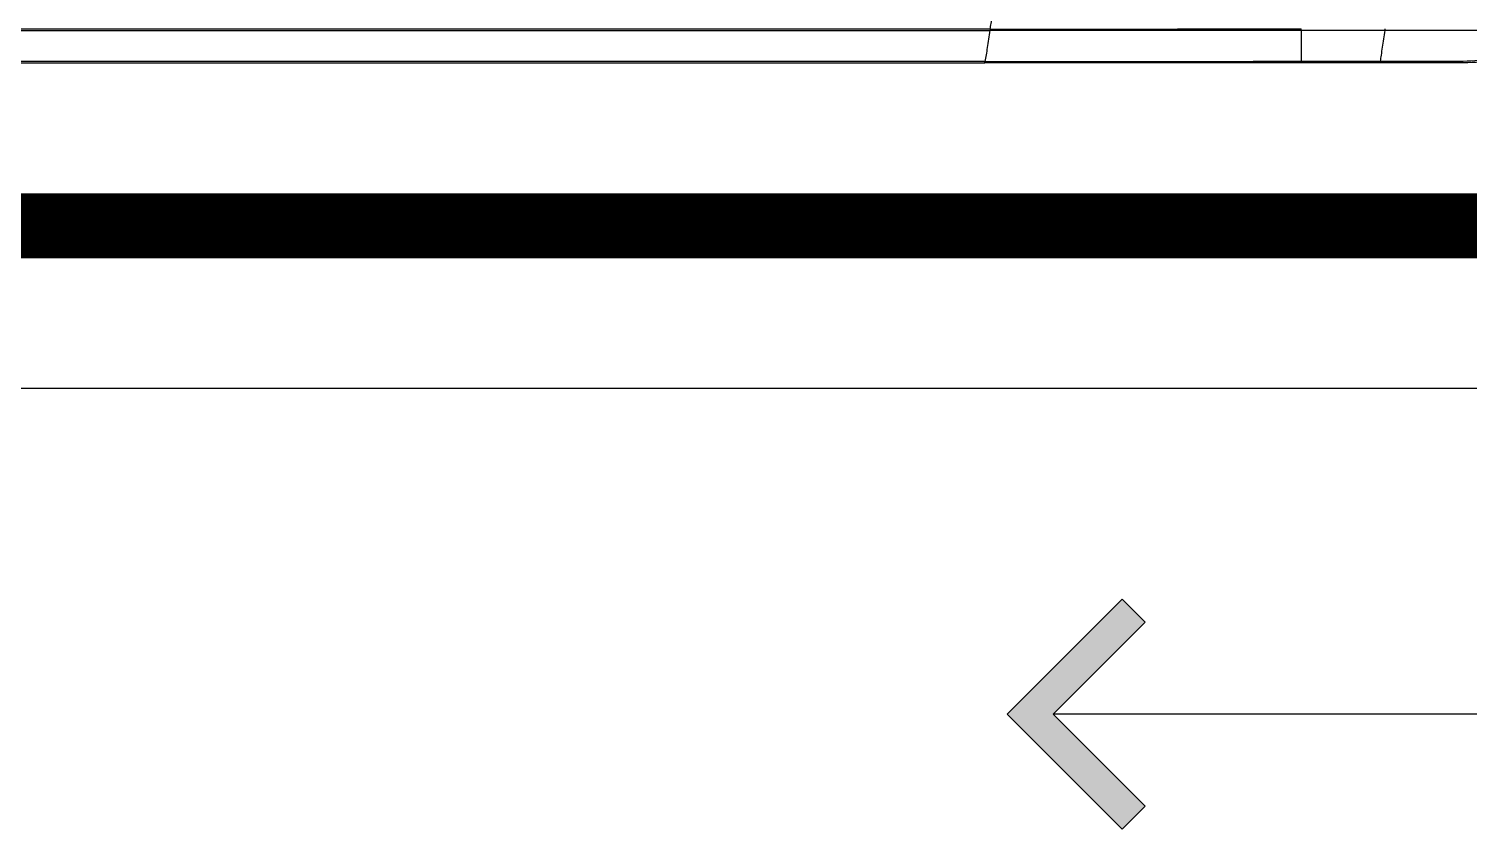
# Model space of a CAD drawing. Header units: millimetres. Extents: x 118028 to 193504, y 42792 to 96100.
# Drawn here: x 174775.3 to 175217.7, y 62792.4 to 63038.3 of the extents above; entities that cross this region are included whole.
import ezdxf

# ---------------------------------------------------------------- set-up
doc = ezdxf.new("R2010")
doc.units = ezdxf.units.MM
doc.header["$LTSCALE"] = 30
doc.linetypes.add('HIDDEN', pattern=[9.525, 6.35, -3.175])
for name, color, linetype in [('01. F-소품', 3, 'Continuous'), ('CEIL-LIGHT', 7, 'Continuous'), ('도면층8', 8, 'Continuous')]:
    doc.layers.add(name, color=color, linetype=linetype)

# ---------------------------------------------------------------- blocks, each defined once
blk = doc.blocks.new('*U20')
at = {"color": 8}
for p, q in [((1314.17, 10.38), (205.71, 10.38)), ((205.77, 10), (1314.11, 10)), ((1312.57, 0.4), (207.32, 0.4)), ((207.32, 0), (1312.57, 0))]:
    blk.add_line(p, q, dxfattribs=at)
for points, knots in [([(1314.17, 10.38), (1314.26, 10.95), (1314.47, 12.25), (1314.83, 14.59), (1315.28, 17.56), (1315.61, 19.79), (1315.79, 21)], [0, 0, 0, 0, 0.176314, 0.401773, 0.676347, 1, 1, 1, 1]), ([(1314.11, 10), (1313.83, 8.19), (1313.29, 4.8), (1312.79, 1.75), (1312.57, 0.4)], [0, 0, 0, 0, 0.523797, 1, 1, 1, 1]), ([(1409.74, 10), (1406.33, 10), (1402.93, 10), (1391.28, 10), (1383.03, 10), (1358.29, 10), (1341.8, 10), (1321.58, 10), (1317.84, 10), (1314.11, 10)], [0, 0, 0, 0, 0.106844, 0.106844, 0.365542, 0.365542, 0.882945, 0.882945, 1, 1, 1, 1]), ([(1314.17, 10.38), (1317.88, 10.38), (1321.6, 10.38), (1341.8, 10.39), (1358.3, 10.41), (1383.04, 10.45), (1391.29, 10.46), (1402.93, 10.48), (1406.34, 10.49), (1409.74, 10.49)], [0, 0, 0, 0, 0.116518, 0.116518, 0.634308, 0.634308, 0.893201, 0.893201, 1, 1, 1, 1]), ([(1409.74, 10), (1409.74, 9.44), (1409.74, 8.32), (1409.74, 6.68), (1409.74, 4.87), (1409.74, 2.8), (1409.74, 1.31), (1409.74, 0.51)], [0, 0, 0, 0, 0.16608, 0.332476, 0.499267, 0.733907, 1, 1, 1, 1]), ([(1435.36, 10), (1435.23, 9.12), (1434.98, 7.38), (1434.6, 4.82), (1434.26, 2.53), (1434.04, 1.12), (1433.95, 0.52)], [0, 0, 0, 0, 0.264848, 0.529697, 0.794545, 1, 1, 1, 1]), ([(1435.44, 10.53), (1435.42, 10.37), (1435.38, 10.08), (1435.37, 10.03), (1435.36, 10)], [0, 0, 0, 0, 0.526922, 1, 1, 1, 1]), ([(1491.93, 10), (1488.08, 10), (1484.23, 10), (1474.88, 10), (1469.39, 10), (1458.41, 10), (1452.92, 10), (1443.41, 10), (1439.38, 10), (1435.36, 10)], [0, 0, 0, 0, 0.204297, 0.204297, 0.495492, 0.495492, 0.786688, 0.786688, 1, 1, 1, 1]), ([(1492.46, 10), (1489.89, 7.85), (1487.01, 6.06), (1481, 3.25), (1477.86, 2.21), (1468.09, 0.07), (1461.32, 0), (1454.62, 0)], [0, 0, 0, 0, 0.25, 0.25, 0.5, 0.5, 1, 1, 1, 1]), ([(1454.62, 0.54), (1461.07, 0.56), (1467.56, 0.72), (1476.97, 2.74), (1480, 3.71), (1485.81, 6.33), (1488.62, 8), (1491.13, 10)], [0, 0, 0, 0, 0.5, 0.5, 0.75, 0.75, 1, 1, 1, 1]), ([(1312.57, 0.4), (1321.04, 0.4), (1329.52, 0.41), (1354.01, 0.43), (1370.02, 0.46), (1393.93, 0.5), (1401.84, 0.51), (1409.74, 0.51)], [0, 0, 0, 0, 0.261714, 0.261714, 0.756054, 0.756054, 1, 1, 1, 1]), ([(1409.74, 0), (1401.83, 0), (1393.93, 0), (1370.02, 0), (1354.01, 0), (1329.52, 0), (1321.04, 0), (1312.57, 0)], [0, 0, 0, 0, 0.243953, 0.243953, 0.738293, 0.738293, 1, 1, 1, 1]), ([(1409.74, 0.51), (1417.81, 0.52), (1425.88, 0.52), (1433.95, 0.52), (1433.95, 0.52), (1433.95, 0.52)], [0, 0, 0, 0, 0.999998, 0.999998, 1, 1, 1, 1]), ([(1454.62, 0), (1451.18, 0), (1447.74, 0), (1440.85, 0), (1437.4, 0), (1433.94, 0)], [0, 0, 0, 0, 0.499048, 0.499048, 1, 1, 1, 1]), ([(1433.95, 0.52), (1433.95, 0.52), (1433.95, 0.52), (1437.4, 0.52), (1440.85, 0.52), (1447.75, 0.52), (1451.18, 0.52), (1454.62, 0.54)], [0, 0, 0, 0, 0.000003, 0.000003, 0.500936, 0.500936, 1, 1, 1, 1])]:
    blk.add_open_spline(points, degree=3, knots=knots, dxfattribs=at)
for points, degree in [([(1314.17, 10.38), (1314.15, 10.15), (1314.13, 10), (1314.11, 10)], 3), ([(1409.74, 10), (1409.74, 10), (1409.74, 10.2), (1409.74, 10.49)], 3), ([(1435.36, 10), (1426.82, 10), (1418.28, 10), (1409.74, 10)], 3), ([(1435.36, 10), (1435.36, 10)], 1), ([(1312.57, 0), (1312.57, 0), (1312.57, 0.15), (1312.57, 0.4)], 3), ([(1409.74, 0), (1409.74, 0), (1409.74, 0.2), (1409.74, 0.51)], 3), ([(1433.94, 0), (1425.87, 0), (1417.81, 0), (1409.74, 0)], 3), ([(1433.94, 0), (1433.95, 0), (1433.95, 0.21), (1433.95, 0.52)], 3), ([(1454.62, 0), (1454.62, 0), (1454.62, 0.21), (1454.62, 0.54)], 3)]:
    blk.add_open_spline(points, degree=degree, dxfattribs=at)
blk = doc.blocks.new('FFSFDF')
at = {"layer": '01. F-소품'}
blk.add_hatch(color=8, dxfattribs=at).paths.add_polyline_path([(1567672.88, 1746751.14), (1567679.95, 1746744.07), (1567715.3, 1746779.43), (1567679.95, 1746814.78), (1567672.88, 1746807.71), (1567701.16, 1746779.43)])
at = {"layer": '01. F-소품', "color": 8}
for p, q in [((1567672.88, 1746807.71), (1567679.95, 1746814.78)), ((1567474.76, 1746779.43), (1567701.16, 1746779.43)), ((1567672.88, 1746751.14), (1567679.95, 1746744.07))]:
    blk.add_line(p, q, dxfattribs=at)
for points in [[(1567679.95, 1746814.78), (1567715.3, 1746779.43), (1567679.95, 1746744.07)], [(1567672.88, 1746807.71), (1567701.16, 1746779.43), (1567672.88, 1746751.14)]]:
    blk.add_lwpolyline(points, dxfattribs=at)

msp = doc.modelspace()

# ---------------------------------------------------------------- linework, layer by layer
at = {"layer": 'CEIL-LIGHT', "color": 10, "linetype": 'HIDDEN'}
msp.add_lwpolyline([(172991.38, 62977.8, 20, 20, 0), (176041.38, 62977.8, 20, 20, 0)], format="xyseb", dxfattribs=at)
at = {"layer": 'CEIL-LIGHT'}
msp.add_lwpolyline([(176041.38, 62927.8), (172991.38, 62927.8)], dxfattribs=at)

# ---------------------------------------------------------------- block references
at = {"color": 0, "xscale": -1}
msp.add_blockref('FFSFDF', (1742791.14, -1683951.63), dxfattribs=at)
at = {"layer": '도면층8'}
msp.add_blockref('*U20', (173756.44, 63027.82), dxfattribs=at)

doc.saveas('drawing.dxf')
